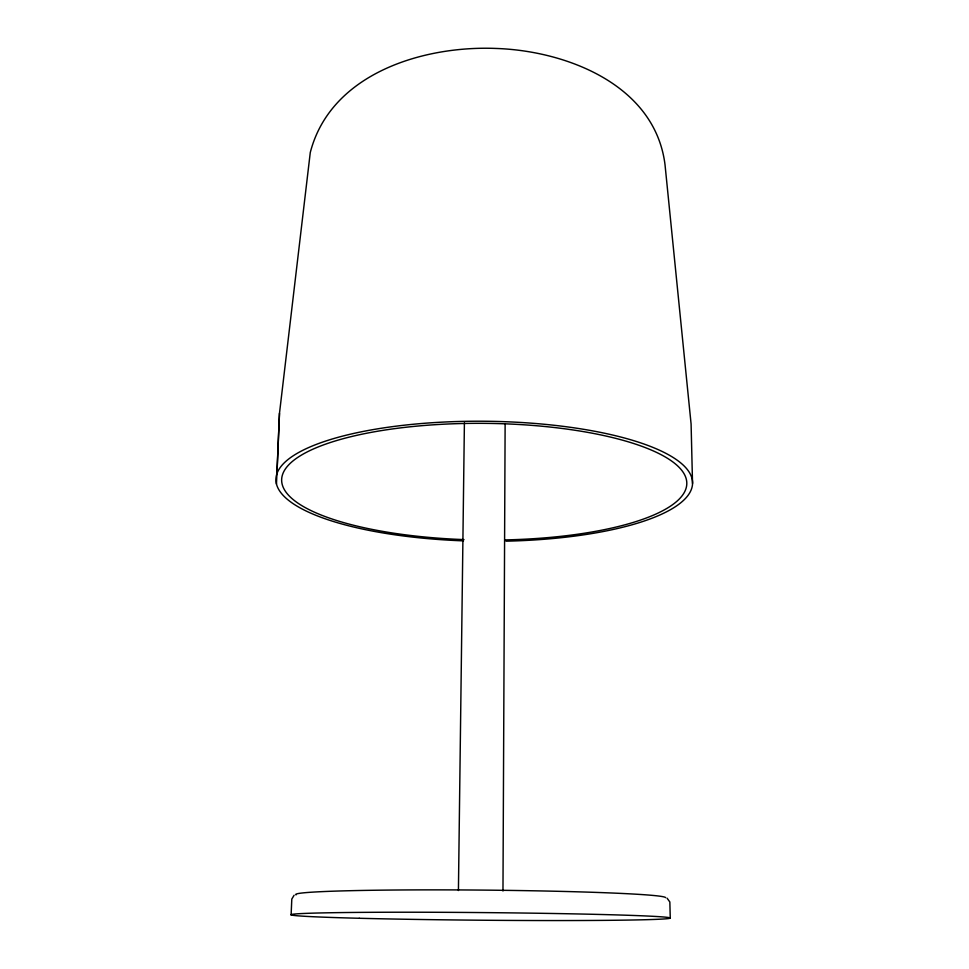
<?xml version="1.0" encoding="UTF-8"?>
<svg xmlns="http://www.w3.org/2000/svg" width="969" height="969" viewBox="0 0 969 969"><rect width="100%" height="100%" fill="white"/><g stroke="black" fill="none" stroke-linecap="round" stroke-linejoin="round"><path stroke-width="1.45" d="M502.972 890.995L505.128 423.889M458.422 890.523L464.405 422.859M276.468 484.064L279.484 413.291L310.274 152.533C330.659 73.438 423.114 45.482 496.019 48.45C566.623 50.8 655.105 84.993 665.025 164.766L691.091 423.998L692.532 483.495M276.977 473.502L279.484 413.291M291.112 914.978L291.802 899.075L294.116 895.235M667.084 898.178L669.845 901.982L670.257 918.018M296.09 894.884A184.934 6.044 0.5 0 1 474.253 890.026A184.934 6.044 0.5 0 1 665.594 897.682M463.497 540.859A208.335 60.042 0.5 0 1 307.173 448.223A208.335 60.042 0.5 0 1 660.688 450.779A208.335 60.042 0.5 0 1 506.036 541.174M463.994 539.6A202.557 58.346 0.5 0 1 312.079 449.568A202.557 58.346 0.5 0 1 655.783 452.051A202.557 58.346 0.5 0 1 505.503 539.903M359.245 918.273A189.779 3.828 0.5 0 0 667.544 918.66A189.779 3.828 0.5 0 0 414.671 912.229A189.779 3.828 0.5 0 0 359.245 918.273"/></g></svg>
